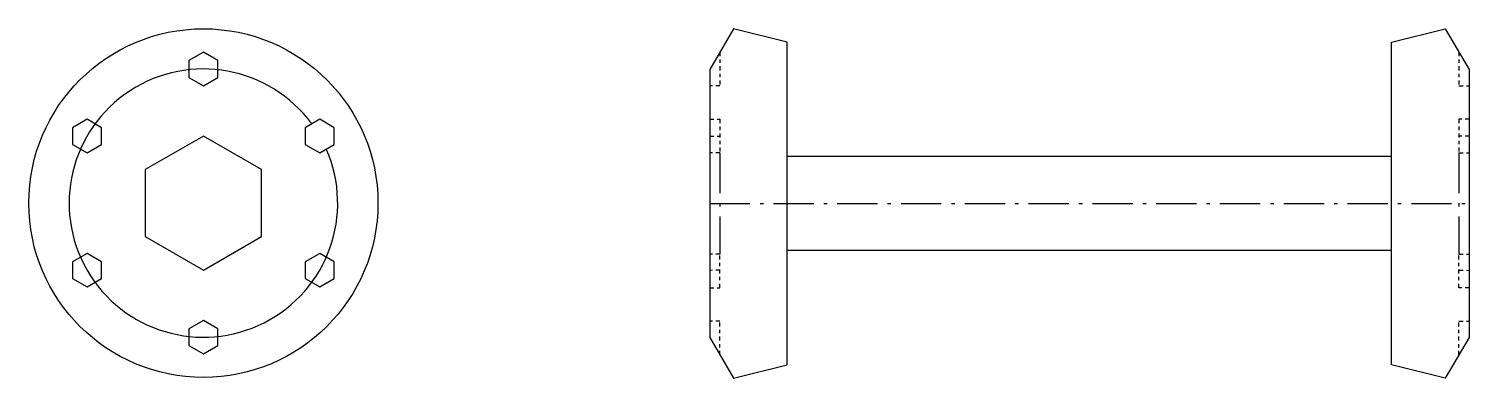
# Model space of a CAD drawing. Header units: centimetres. Extents: x 8.9 to 51.8, y 5.2 to 15.6.
import ezdxf

# ---------------------------------------------------------------- set-up
doc = ezdxf.new("R2010")
doc.units = ezdxf.units.CM
doc.header["$LTSCALE"] = 0.1
doc.header["$MEASUREMENT"] = 0
doc.linetypes.add('ACAD_ISO10W100', pattern=[18, 12, -3, 0, -3])
for name, color, linetype in [('Capete', 1, 'Continuous'), ('Denivelari', 6, 'Continuous'), ('Linie centrala', 4, 'ACAD_ISO10W100'), ('Trunchi', 2, 'Continuous')]:
    doc.layers.add(name, color=color, linetype=linetype)

# ---------------------------------------------------------------- blocks, each defined once
blk = doc.blocks.new('*U4')
at = {"layer": 'Denivelari'}
blk.add_lwpolyline([(0, 0.5), (-0.433, 0.25), (-0.433, -0.25), (0, -0.5), (0.433, -0.25), (0.433, 0.25)], close=True, dxfattribs=at)
blk = doc.blocks.new('*U5')
at = {"layer": 'Denivelari', "color": 0, "linetype": 'ByBlock', "lineweight": -2, "transparency": 16777216}
blk.add_blockref('*U4', (19.813, 14.789), dxfattribs=at)
for p, rotation in [((16.349, 12.789), 59.99999999999999), ((23.277, 12.789), 299.9999999999999), ((16.349, 8.789), 120), ((23.277, 8.789), 240), ((19.813, 6.789), 180)]:
    blk.add_blockref('*U4', p, dxfattribs=dict(at, rotation=rotation))

msp = doc.modelspace()

# ---------------------------------------------------------------- linework, layer by layer
at = {"layer": 'Capete'}
for p, q in [((29.912, 15.592), (29.2, 14.38)), ((31.512, 15.192), (29.912, 15.592)), ((49.512, 15.192), (51.112, 15.592)), ((51.112, 15.592), (51.823, 14.38)), ((31.512, 5.569), (31.512, 15.192)), ((49.512, 5.569), (49.512, 15.192)), ((29.2, 6.38), (29.912, 5.169)), ((51.823, 6.38), (51.112, 5.169)), ((29.912, 5.169), (31.512, 5.569)), ((51.112, 5.169), (49.512, 5.569))]:
    msp.add_line(p, q, dxfattribs=at)
at = {"layer": 'Capete', "linetype": 'Continuous'}
for p, q in [((29.2, 14.38), (29.2, 6.38)), ((51.823, 14.38), (51.823, 6.38))]:
    msp.add_line(p, q, dxfattribs=at)
at = {"layer": 'Capete'}
msp.add_circle((14.119, 10.392), 5.2, dxfattribs=at)
msp.add_arc((14.119, 10.392), 4, 36.2146, 23.7854, dxfattribs=at)
at = {"layer": 'Denivelari', "linetype": 'ACAD_ISO10W100', "ltscale": 0.1}
for p, q in [((29.2, 12.392), (29.505, 12.392)), ((51.823, 12.392), (51.519, 12.392)), ((29.505, 8.392), (29.2, 8.386)), ((51.519, 8.392), (51.823, 8.386))]:
    msp.add_line(p, q, dxfattribs=at)
at = {"layer": 'Denivelari', "linetype": 'ACAD_ISO10W100'}
for p, q in [((29.505, 11.892), (29.505, 8.869)), ((51.519, 11.892), (51.519, 8.869))]:
    msp.add_line(p, q, dxfattribs=at)
at = {"layer": 'Denivelari', "linetype": 'ACAD_ISO10W100', "ltscale": 0.1}
for points in [[(29.505, 14.892), (29.505, 13.892), (29.2, 13.892)], [(51.519, 14.892), (51.519, 13.892), (51.823, 13.892)], [(29.2, 12.892), (29.505, 12.892), (29.505, 11.892), (29.2, 11.892)], [(51.823, 12.892), (51.519, 12.892), (51.519, 11.892), (51.823, 11.892)], [(29.2, 7.869), (29.505, 7.869), (29.505, 8.869), (29.2, 8.869)], [(51.823, 7.869), (51.519, 7.869), (51.519, 8.869), (51.823, 8.869)], [(29.505, 5.869), (29.505, 6.869), (29.2, 6.869)], [(51.519, 5.869), (51.519, 6.869), (51.823, 6.869)]]:
    msp.add_lwpolyline(points, dxfattribs=at)
at = {"layer": 'Denivelari'}
msp.add_lwpolyline([(14.119, 12.392), (12.387, 11.392), (12.387, 9.392), (14.119, 8.392), (15.851, 9.392), (15.851, 11.392)], close=True, dxfattribs=at)
at = {"layer": 'Linie centrala', "linetype": 'ACAD_ISO10W100'}
msp.add_line((29.2, 10.38), (51.823, 10.38), dxfattribs=at)
at = {"layer": 'Trunchi'}
for p, q in [((31.512, 11.792), (49.512, 11.792)), ((31.512, 8.992), (49.512, 8.992))]:
    msp.add_line(p, q, dxfattribs=at)

# ---------------------------------------------------------------- block references
at = {"layer": 'Denivelari'}
msp.add_blockref('*U5', (-5.694, -0.397), dxfattribs=at)

doc.saveas('drawing.dxf')
